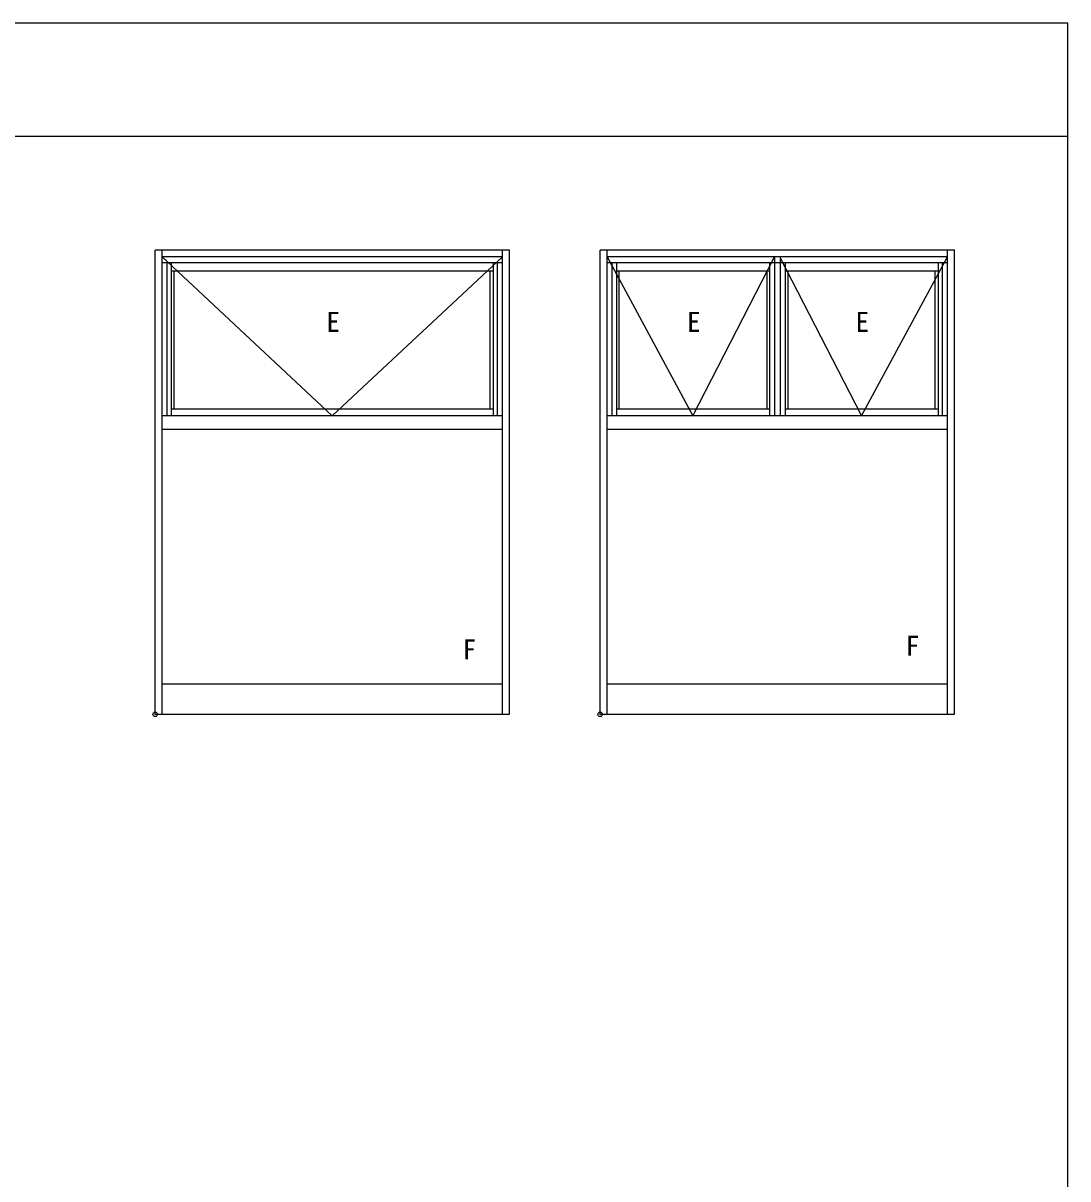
# Model space of a CAD drawing. Units: millimetres, scale not verified. Extents: x -437 to 438, y -344 to 341.
# Drawn here: x 208.2 to 438.3, y 51.7 to 306.3 of the extents above; entities that cross this region are included whole.
import ezdxf
from ezdxf.enums import TextEntityAlignment as Align

# ---------------------------------------------------------------- set-up
doc = ezdxf.new("R2010")
doc.units = ezdxf.units.MM
doc.header["$LTSCALE"] = 2
doc.header["$PDMODE"] = 32
doc.header["$PDSIZE"] = 1
doc.layers.add('0-5_YKK_A1', color=4, linetype='Continuous')
doc.layers.add('0-7_YKK_ZWAK', color=7, linetype='Continuous')
doc.styles.add('ＭＳ ゴシック', font='')
doc.styles.get('ＭＳ ゴシック').set_extended_font_data('MS Gothic')

msp = doc.modelspace()

# ---------------------------------------------------------------- linework, layer by layer
at = {"layer": '0-5_YKK_A1'}
for p, q in [((237.3, 154.05), (237.3, 256.3)), ((315.3, 256.3), (237.3, 256.3)), ((238.8, 154.05), (238.8, 256.3)), ((313.8, 254.8), (238.8, 254.8)), ((313.8, 154.05), (313.8, 256.3)), ((315.3, 154.05), (315.3, 256.3)), ((335.3, 154.05), (335.3, 256.3)), ((413.3, 256.3), (335.3, 256.3)), ((336.8, 154.05), (336.8, 256.3)), ((411.8, 254.8), (336.8, 254.8)), ((336.8, 254.8), (355.738, 219.8)), ((355.738, 219.8), (373.675, 254.8)), ((373.675, 254.8), (373.675, 219.8)), ((374.925, 254.8), (374.925, 219.8)), ((374.925, 254.612), (392.863, 219.8)), ((392.863, 219.8), (411.8, 254.8)), ((411.8, 154.05), (411.8, 256.3)), ((413.3, 154.05), (413.3, 256.3)), ((313.8, 253.5), (238.8, 253.5)), ((239.9, 219.8), (239.9, 253.5)), ((240.9, 219.8), (240.9, 253.5)), ((311.7, 253.5), (311.7, 219.8)), ((312.7, 219.8), (312.7, 253.5)), ((411.8, 253.5), (336.8, 253.5)), ((337.9, 219.8), (337.9, 253.5)), ((338.9, 253.5), (338.9, 219.8)), ((372.575, 253.5), (372.575, 219.8)), ((376.025, 253.5), (376.025, 219.8)), ((409.7, 253.5), (409.7, 219.8)), ((410.7, 219.8), (410.7, 253.5)), ((311.7, 251.65), (240.9, 251.65)), ((241.5, 221.275), (241.5, 251.65)), ((311.1, 221.275), (311.1, 251.65)), ((372.575, 251.65), (338.9, 251.65)), ((339.5, 221.275), (339.5, 251.65)), ((371.975, 251.65), (371.975, 221.275)), ((409.7, 251.65), (376.025, 251.65)), ((376.625, 251.65), (376.625, 221.275)), ((409.1, 221.275), (409.1, 251.65)), ((313.8, 219.8), (238.8, 219.8)), ((311.7, 221.275), (240.9, 221.275)), ((411.8, 219.8), (336.8, 219.8)), ((372.575, 221.275), (338.9, 221.275)), ((409.7, 221.275), (376.025, 221.275)), ((313.8, 216.8), (238.8, 216.8)), ((411.8, 216.8), (336.8, 216.8)), ((238.8, 160.8), (313.8, 160.8)), ((336.8, 160.8), (411.8, 160.8)), ((237.3, 154.05), (238.8, 154.05)), ((238.8, 154.05), (313.8, 154.05)), ((313.8, 154.05), (315.3, 154.05)), ((335.3, 154.05), (336.8, 154.05)), ((336.8, 154.05), (411.8, 154.05)), ((411.8, 154.05), (413.3, 154.05))]:
    msp.add_line(p, q, dxfattribs=at)
msp.add_lwpolyline([(238.8, 254.8), (276.3, 219.8), (313.8, 254.8)], dxfattribs=at)
for p in [(237.3, 154.05), (335.3, 154.05)]:
    msp.add_point(p, dxfattribs=at)
at = {"layer": '0-7_YKK_ZWAK'}
for p, q in [((438.3, 306.3), (-436.7, 306.3)), ((438.3, 281.3), (-436.7, 281.3))]:
    msp.add_line(p, q, dxfattribs=at)
msp.add_lwpolyline([(-436.7, -343.7), (438.3, -343.7), (438.3, 306.3)], dxfattribs=at)

# ---------------------------------------------------------------- texts
at = {"layer": '0-5_YKK_A1', "style": 'ＭＳ ゴシック'}
for s, p in [('E', (274.993, 236.958)), ('E', (354.421, 236.958)), ('E', (391.532, 236.958)), ('F', (402.587, 165.65)), ('F', (305, 164.825))]:
    msp.add_text(s, height=4.399, dxfattribs=at).set_placement(p, align=Align.BOTTOM_LEFT)

doc.saveas('drawing.dxf')
